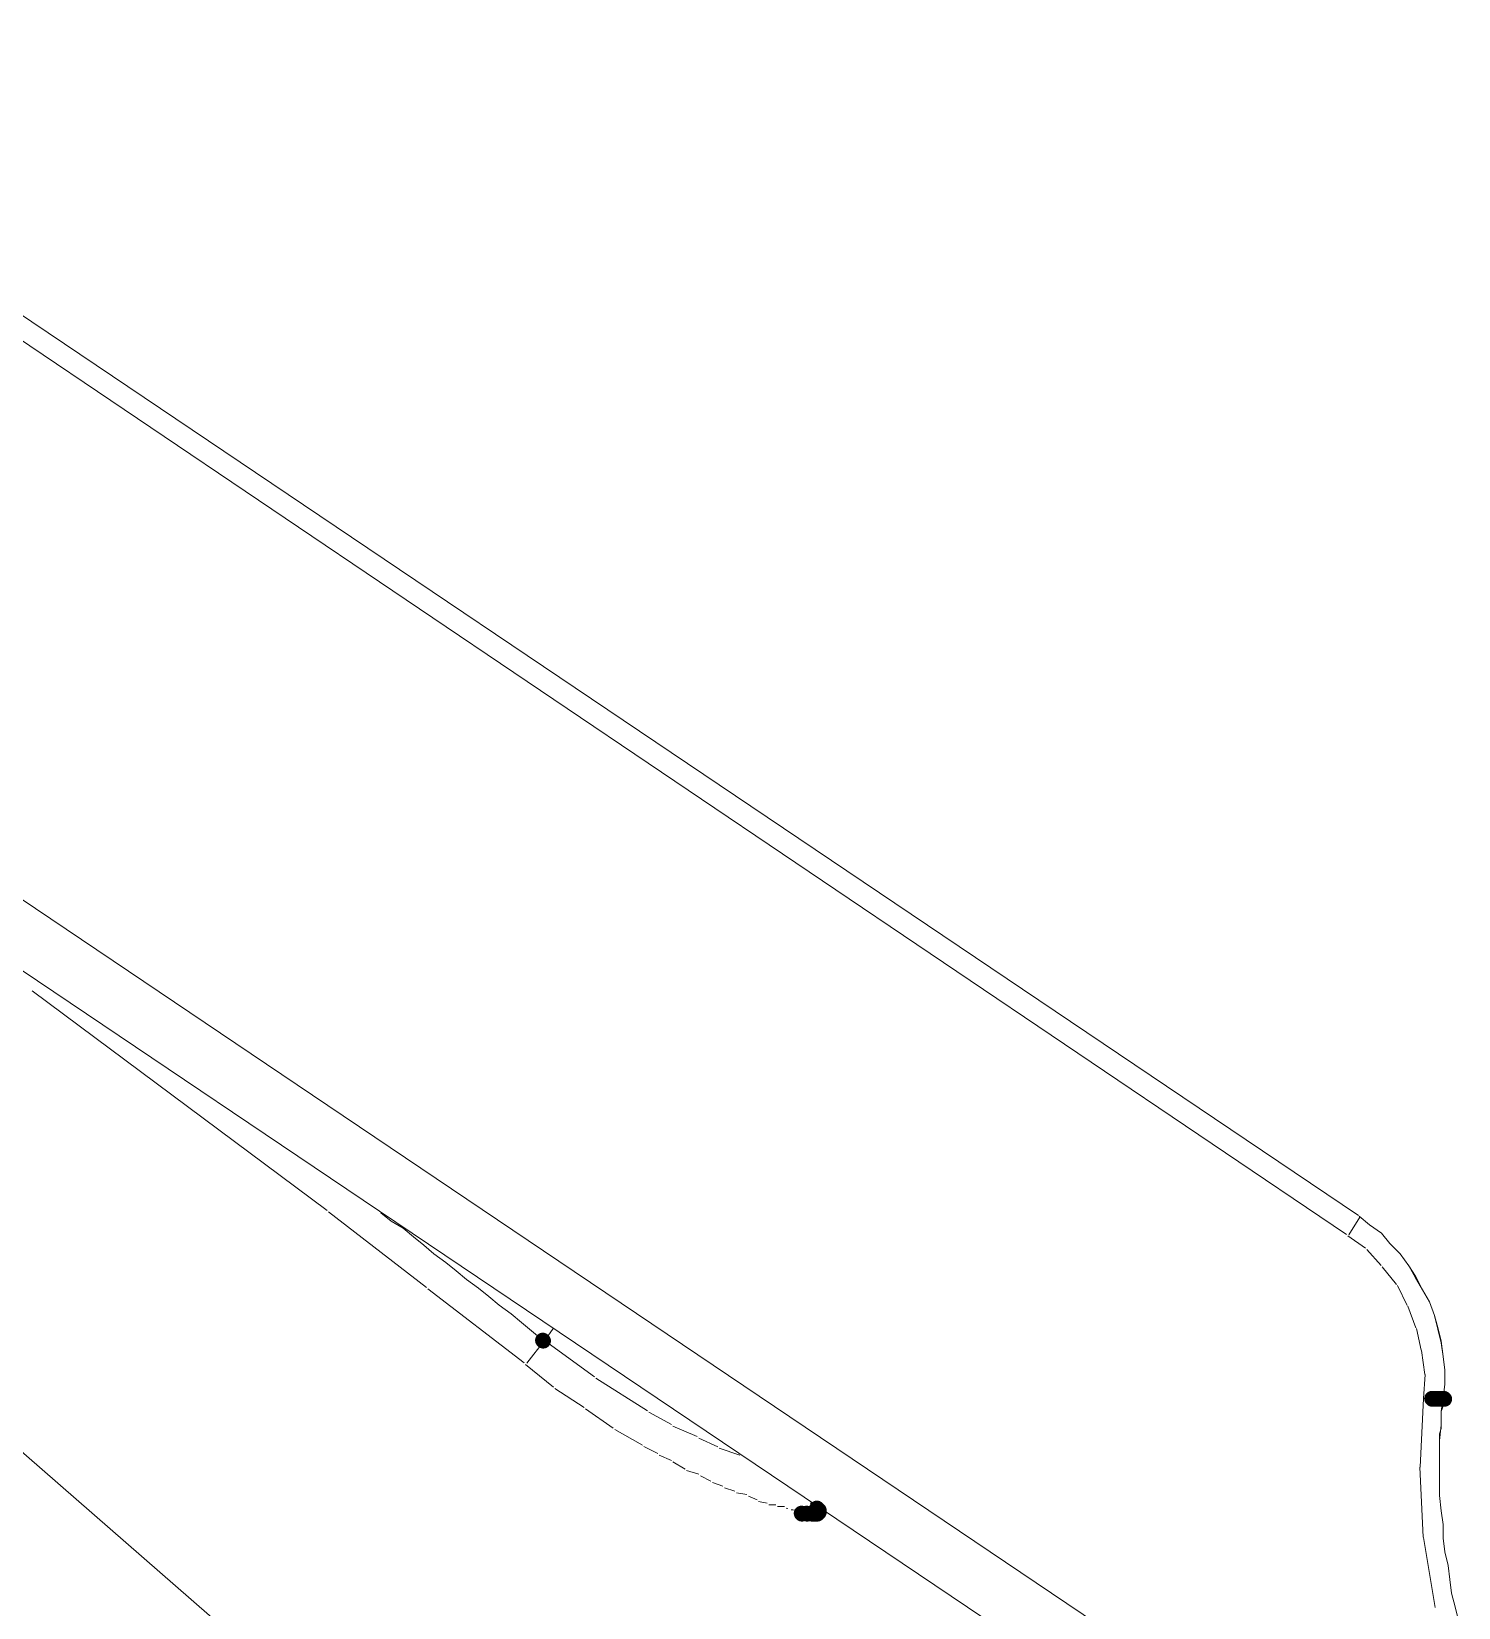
# Model space of a CAD drawing. Header units: millimetres. Extents: x 0 to 297, y 0 to 208.
# Drawn here: x 209.12 to 225.08, y 158.48 to 176.11 of the extents above; entities that cross this region are included whole.
import ezdxf

# ---------------------------------------------------------------- set-up
doc = ezdxf.new("R2010")
doc.units = ezdxf.units.MM

msp = doc.modelspace()

# ---------------------------------------------------------------- hatches: boundary and pattern name
h = msp.add_hatch(color=7)
edge = h.paths.add_edge_path(flags=0)
edge.add_spline(control_points=[(214.895955, 161.530148), (214.86241, 161.563693), (214.807518, 161.563693), (214.773973, 161.530148), (214.740428, 161.496603), (214.740428, 161.441711), (214.773973, 161.408166), (214.773973, 161.408166), (214.779617, 161.402522), (214.779617, 161.402522), (214.813162, 161.368977), (214.868054, 161.368977), (214.901599, 161.402522), (214.935144, 161.436067), (214.935144, 161.490958), (214.901599, 161.524503), (214.901599, 161.524503), (214.895955, 161.530148), (214.895955, 161.530148)], knot_values=[0, 0, 0, 0, 1, 1, 1, 2, 2, 2, 3, 3, 3, 4, 4, 4, 5, 5, 5, 6, 6, 6, 6], degree=3, periodic=1)
h = msp.add_hatch(color=7)
edge = h.paths.add_edge_path(flags=0)
edge.add_spline(control_points=[(214.895955, 161.530148), (214.86241, 161.563693), (214.807518, 161.563693), (214.773973, 161.530148), (214.740428, 161.496603), (214.740428, 161.441711), (214.773973, 161.408166), (214.773973, 161.408166), (214.779617, 161.402522), (214.779617, 161.402522), (214.813162, 161.368977), (214.868054, 161.368977), (214.901599, 161.402522), (214.935144, 161.436067), (214.935144, 161.490958), (214.901599, 161.524503), (214.901599, 161.524503), (214.895955, 161.530148), (214.895955, 161.530148)], knot_values=[0, 0, 0, 0, 1, 1, 1, 2, 2, 2, 3, 3, 3, 4, 4, 4, 5, 5, 5, 6, 6, 6, 6], degree=3, periodic=1)
h = msp.add_hatch(color=7)
edge = h.paths.add_edge_path(flags=0)
edge.add_spline(control_points=[(224.842877, 160.878567), (224.809332, 160.912112), (224.75444, 160.912112), (224.720895, 160.878567), (224.68735, 160.845022), (224.68735, 160.790131), (224.720895, 160.756586), (224.720895, 160.756586), (224.72654, 160.750941), (224.72654, 160.750941), (224.760085, 160.717396), (224.814976, 160.717396), (224.848521, 160.750941), (224.882066, 160.784486), (224.882066, 160.839378), (224.848521, 160.872923), (224.848521, 160.872923), (224.842877, 160.878567), (224.842877, 160.878567)], knot_values=[0, 0, 0, 0, 1, 1, 1, 2, 2, 2, 3, 3, 3, 4, 4, 4, 5, 5, 5, 6, 6, 6, 6], degree=3, periodic=1)
h = msp.add_hatch(color=7)
edge = h.paths.add_edge_path(flags=0)
edge.add_spline(control_points=[(224.861927, 160.878567), (224.828382, 160.912112), (224.77349, 160.912112), (224.739945, 160.878567), (224.7064, 160.845022), (224.7064, 160.790131), (224.739945, 160.756586), (224.739945, 160.756586), (224.74559, 160.750941), (224.74559, 160.750941), (224.779135, 160.717396), (224.834026, 160.717396), (224.867571, 160.750941), (224.901116, 160.784486), (224.901116, 160.839378), (224.867571, 160.872923), (224.867571, 160.872923), (224.861927, 160.878567), (224.861927, 160.878567)], knot_values=[0, 0, 0, 0, 1, 1, 1, 2, 2, 2, 3, 3, 3, 4, 4, 4, 5, 5, 5, 6, 6, 6, 6], degree=3, periodic=1)
h = msp.add_hatch(color=7)
edge = h.paths.add_edge_path(flags=0)
edge.add_spline(control_points=[(224.880977, 160.878567), (224.847432, 160.912112), (224.79254, 160.912112), (224.758995, 160.878567), (224.72545, 160.845022), (224.72545, 160.790131), (224.758995, 160.756586), (224.758995, 160.756586), (224.76464, 160.750941), (224.76464, 160.750941), (224.798185, 160.717396), (224.853076, 160.717396), (224.886621, 160.750941), (224.920166, 160.784486), (224.920166, 160.839378), (224.886621, 160.872923), (224.886621, 160.872923), (224.880977, 160.878567), (224.880977, 160.878567)], knot_values=[0, 0, 0, 0, 1, 1, 1, 2, 2, 2, 3, 3, 3, 4, 4, 4, 5, 5, 5, 6, 6, 6, 6], degree=3, periodic=1)
h = msp.add_hatch(color=7)
edge = h.paths.add_edge_path(flags=0)
edge.add_spline(control_points=[(224.90038, 160.878567), (224.866835, 160.912112), (224.811943, 160.912112), (224.778398, 160.878567), (224.744853, 160.845022), (224.744853, 160.790131), (224.778398, 160.756586), (224.778398, 160.756586), (224.784042, 160.750941), (224.784042, 160.750941), (224.817587, 160.717396), (224.872479, 160.717396), (224.906024, 160.750941), (224.939569, 160.784486), (224.939569, 160.839378), (224.906024, 160.872923), (224.906024, 160.872923), (224.90038, 160.878567), (224.90038, 160.878567)], knot_values=[0, 0, 0, 0, 1, 1, 1, 2, 2, 2, 3, 3, 3, 4, 4, 4, 5, 5, 5, 6, 6, 6, 6], degree=3, periodic=1)
h = msp.add_hatch(color=7)
edge = h.paths.add_edge_path(flags=0)
edge.add_spline(control_points=[(224.91943, 160.878567), (224.885885, 160.912112), (224.830993, 160.912112), (224.797448, 160.878567), (224.763903, 160.845022), (224.763903, 160.790131), (224.797448, 160.756586), (224.797448, 160.756586), (224.803092, 160.750941), (224.803092, 160.750941), (224.836637, 160.717396), (224.891529, 160.717396), (224.925074, 160.750941), (224.958619, 160.784486), (224.958619, 160.839378), (224.925074, 160.872923), (224.925074, 160.872923), (224.91943, 160.878567), (224.91943, 160.878567)], knot_values=[0, 0, 0, 0, 1, 1, 1, 2, 2, 2, 3, 3, 3, 4, 4, 4, 5, 5, 5, 6, 6, 6, 6], degree=3, periodic=1)
h = msp.add_hatch(color=7)
edge = h.paths.add_edge_path(flags=0)
edge.add_spline(control_points=[(224.91943, 160.878567), (224.885885, 160.912112), (224.830993, 160.912112), (224.797448, 160.878567), (224.763903, 160.845022), (224.763903, 160.790131), (224.797448, 160.756586), (224.797448, 160.756586), (224.803092, 160.750941), (224.803092, 160.750941), (224.836637, 160.717396), (224.891529, 160.717396), (224.925074, 160.750941), (224.958619, 160.784486), (224.958619, 160.839378), (224.925074, 160.872923), (224.925074, 160.872923), (224.91943, 160.878567), (224.91943, 160.878567)], knot_values=[0, 0, 0, 0, 1, 1, 1, 2, 2, 2, 3, 3, 3, 4, 4, 4, 5, 5, 5, 6, 6, 6, 6], degree=3, periodic=1)
h = msp.add_hatch(color=7)
edge = h.paths.add_edge_path(flags=0)
edge.add_spline(control_points=[(224.93848, 160.878567), (224.904935, 160.912112), (224.850043, 160.912112), (224.816498, 160.878567), (224.782953, 160.845022), (224.782953, 160.790131), (224.816498, 160.756586), (224.816498, 160.756586), (224.822142, 160.750941), (224.822142, 160.750941), (224.855687, 160.717396), (224.910579, 160.717396), (224.944124, 160.750941), (224.977669, 160.784486), (224.977669, 160.839378), (224.944124, 160.872923), (224.944124, 160.872923), (224.93848, 160.878567), (224.93848, 160.878567)], knot_values=[0, 0, 0, 0, 1, 1, 1, 2, 2, 2, 3, 3, 3, 4, 4, 4, 5, 5, 5, 6, 6, 6, 6], degree=3, periodic=1)
h = msp.add_hatch(color=7)
edge = h.paths.add_edge_path(flags=0)
edge.add_spline(control_points=[(224.957883, 160.878567), (224.924338, 160.912112), (224.869446, 160.912112), (224.835901, 160.878567), (224.802356, 160.845022), (224.802356, 160.790131), (224.835901, 160.756586), (224.835901, 160.756586), (224.841545, 160.750941), (224.841545, 160.750941), (224.87509, 160.717396), (224.929982, 160.717396), (224.963527, 160.750941), (224.997072, 160.784486), (224.997072, 160.839378), (224.963527, 160.872923), (224.963527, 160.872923), (224.957883, 160.878567), (224.957883, 160.878567)], knot_values=[0, 0, 0, 0, 1, 1, 1, 2, 2, 2, 3, 3, 3, 4, 4, 4, 5, 5, 5, 6, 6, 6, 6], degree=3, periodic=1)
h = msp.add_hatch(color=7)
edge = h.paths.add_edge_path(flags=0)
edge.add_spline(control_points=[(224.957883, 160.878567), (224.924338, 160.912112), (224.869446, 160.912112), (224.835901, 160.878567), (224.802356, 160.845022), (224.802356, 160.790131), (224.835901, 160.756586), (224.835901, 160.756586), (224.841545, 160.750941), (224.841545, 160.750941), (224.87509, 160.717396), (224.929982, 160.717396), (224.963527, 160.750941), (224.997072, 160.784486), (224.997072, 160.839378), (224.963527, 160.872923), (224.963527, 160.872923), (224.957883, 160.878567), (224.957883, 160.878567)], knot_values=[0, 0, 0, 0, 1, 1, 1, 2, 2, 2, 3, 3, 3, 4, 4, 4, 5, 5, 5, 6, 6, 6, 6], degree=3, periodic=1)
h = msp.add_hatch(color=7)
edge = h.paths.add_edge_path(flags=0)
edge.add_spline(control_points=[(224.976933, 160.878567), (224.943388, 160.912112), (224.888496, 160.912112), (224.854951, 160.878567), (224.821406, 160.845022), (224.821406, 160.790131), (224.854951, 160.756586), (224.854951, 160.756586), (224.860595, 160.750941), (224.860595, 160.750941), (224.89414, 160.717396), (224.949032, 160.717396), (224.982577, 160.750941), (225.016122, 160.784486), (225.016122, 160.839378), (224.982577, 160.872923), (224.982577, 160.872923), (224.976933, 160.878567), (224.976933, 160.878567)], knot_values=[0, 0, 0, 0, 1, 1, 1, 2, 2, 2, 3, 3, 3, 4, 4, 4, 5, 5, 5, 6, 6, 6, 6], degree=3, periodic=1)
h = msp.add_hatch(color=7)
edge = h.paths.add_edge_path(flags=0)
edge.add_spline(control_points=[(224.976933, 160.878567), (224.943388, 160.912112), (224.888496, 160.912112), (224.854951, 160.878567), (224.821406, 160.845022), (224.821406, 160.790131), (224.854951, 160.756586), (224.854951, 160.756586), (224.860595, 160.750941), (224.860595, 160.750941), (224.89414, 160.717396), (224.949032, 160.717396), (224.982577, 160.750941), (225.016122, 160.784486), (225.016122, 160.839378), (224.982577, 160.872923), (224.982577, 160.872923), (224.976933, 160.878567), (224.976933, 160.878567)], knot_values=[0, 0, 0, 0, 1, 1, 1, 2, 2, 2, 3, 3, 3, 4, 4, 4, 5, 5, 5, 6, 6, 6, 6], degree=3, periodic=1)
h = msp.add_hatch(color=7)
edge = h.paths.add_edge_path(flags=0)
edge.add_spline(control_points=[(224.976933, 160.878567), (224.943388, 160.912112), (224.888496, 160.912112), (224.854951, 160.878567), (224.821406, 160.845022), (224.821406, 160.790131), (224.854951, 160.756586), (224.854951, 160.756586), (224.860595, 160.750941), (224.860595, 160.750941), (224.89414, 160.717396), (224.949032, 160.717396), (224.982577, 160.750941), (225.016122, 160.784486), (225.016122, 160.839378), (224.982577, 160.872923), (224.982577, 160.872923), (224.976933, 160.878567), (224.976933, 160.878567)], knot_values=[0, 0, 0, 0, 1, 1, 1, 2, 2, 2, 3, 3, 3, 4, 4, 4, 5, 5, 5, 6, 6, 6, 6], degree=3, periodic=1)
h = msp.add_hatch(color=7)
edge = h.paths.add_edge_path(flags=0)
edge.add_spline(control_points=[(217.789791, 159.594456), (217.756246, 159.628001), (217.701354, 159.628001), (217.667809, 159.594456), (217.634264, 159.560911), (217.634264, 159.506019), (217.667809, 159.472474), (217.667809, 159.472474), (217.673454, 159.46683), (217.673454, 159.46683), (217.706999, 159.433285), (217.76189, 159.433285), (217.795435, 159.46683), (217.82898, 159.500375), (217.82898, 159.555267), (217.795435, 159.588812), (217.795435, 159.588812), (217.789791, 159.594456), (217.789791, 159.594456)], knot_values=[0, 0, 0, 0, 1, 1, 1, 2, 2, 2, 3, 3, 3, 4, 4, 4, 5, 5, 5, 6, 6, 6, 6], degree=3, periodic=1)
h = msp.add_hatch(color=7)
edge = h.paths.add_edge_path(flags=0)
edge.add_spline(control_points=[(217.847294, 159.594456), (217.813749, 159.628001), (217.758857, 159.628001), (217.725312, 159.594456), (217.691767, 159.560911), (217.691767, 159.506019), (217.725312, 159.472474), (217.725312, 159.472474), (217.730956, 159.46683), (217.730956, 159.46683), (217.764501, 159.433285), (217.819393, 159.433285), (217.852938, 159.46683), (217.886483, 159.500375), (217.886483, 159.555267), (217.852938, 159.588812), (217.852938, 159.588812), (217.847294, 159.594456), (217.847294, 159.594456)], knot_values=[0, 0, 0, 0, 1, 1, 1, 2, 2, 2, 3, 3, 3, 4, 4, 4, 5, 5, 5, 6, 6, 6, 6], degree=3, periodic=1)
h = msp.add_hatch(color=7)
edge = h.paths.add_edge_path(flags=0)
edge.add_spline(control_points=[(217.904796, 159.594456), (217.871251, 159.628001), (217.81636, 159.628001), (217.782815, 159.594456), (217.74927, 159.560911), (217.74927, 159.506019), (217.782815, 159.472474), (217.782815, 159.472474), (217.788459, 159.46683), (217.788459, 159.46683), (217.822004, 159.433285), (217.876896, 159.433285), (217.910441, 159.46683), (217.943986, 159.500375), (217.943986, 159.555267), (217.910441, 159.588812), (217.910441, 159.588812), (217.904796, 159.594456), (217.904796, 159.594456)], knot_values=[0, 0, 0, 0, 1, 1, 1, 2, 2, 2, 3, 3, 3, 4, 4, 4, 5, 5, 5, 6, 6, 6, 6], degree=3, periodic=1)
h = msp.add_hatch(color=7)
edge = h.paths.add_edge_path(flags=0)
edge.add_spline(control_points=[(217.926134, 159.592458), (217.893688, 159.627067), (217.838825, 159.628837), (217.804216, 159.596391), (217.769606, 159.563945), (217.767837, 159.509082), (217.800283, 159.474473), (217.800283, 159.474473), (217.805574, 159.468828), (217.805574, 159.468828), (217.83802, 159.434219), (217.892884, 159.432449), (217.927493, 159.464895), (217.962102, 159.497341), (217.963872, 159.552205), (217.931426, 159.586814), (217.931426, 159.586814), (217.926134, 159.592458), (217.926134, 159.592458)], knot_values=[0, 0, 0, 0, 1, 1, 1, 2, 2, 2, 3, 3, 3, 4, 4, 4, 5, 5, 5, 6, 6, 6, 6], degree=3, periodic=1)
h = msp.add_hatch(color=7)
edge = h.paths.add_edge_path(flags=0)
edge.add_spline(control_points=[(217.943249, 159.594456), (217.909704, 159.628001), (217.854812, 159.628001), (217.821267, 159.594456), (217.787722, 159.560911), (217.787722, 159.506019), (217.821267, 159.472474), (217.821267, 159.472474), (217.826912, 159.46683), (217.826912, 159.46683), (217.860457, 159.433285), (217.915349, 159.433285), (217.948894, 159.46683), (217.982439, 159.500375), (217.982439, 159.555267), (217.948894, 159.588812), (217.948894, 159.588812), (217.943249, 159.594456), (217.943249, 159.594456)], knot_values=[0, 0, 0, 0, 1, 1, 1, 2, 2, 2, 3, 3, 3, 4, 4, 4, 5, 5, 5, 6, 6, 6, 6], degree=3, periodic=1)
h = msp.add_hatch(color=7)
edge = h.paths.add_edge_path(flags=0)
edge.add_spline(control_points=[(217.962299, 159.651959), (217.928754, 159.685504), (217.873862, 159.685504), (217.840317, 159.651959), (217.806772, 159.618414), (217.806772, 159.563522), (217.840317, 159.529977), (217.840317, 159.529977), (217.845962, 159.524333), (217.845962, 159.524333), (217.879507, 159.490788), (217.934399, 159.490788), (217.967944, 159.524333), (218.001489, 159.557878), (218.001489, 159.61277), (217.967944, 159.646315), (217.967944, 159.646315), (217.962299, 159.651959), (217.962299, 159.651959)], knot_values=[0, 0, 0, 0, 1, 1, 1, 2, 2, 2, 3, 3, 3, 4, 4, 4, 5, 5, 5, 6, 6, 6, 6], degree=3, periodic=1)
h = msp.add_hatch(color=7)
edge = h.paths.add_edge_path(flags=0)
edge.add_spline(control_points=[(217.962299, 159.651959), (217.928754, 159.685504), (217.873862, 159.685504), (217.840317, 159.651959), (217.806772, 159.618414), (217.806772, 159.563522), (217.840317, 159.529977), (217.840317, 159.529977), (217.845962, 159.524333), (217.845962, 159.524333), (217.879507, 159.490788), (217.934399, 159.490788), (217.967944, 159.524333), (218.001489, 159.557878), (218.001489, 159.61277), (217.967944, 159.646315), (217.967944, 159.646315), (217.962299, 159.651959), (217.962299, 159.651959)], knot_values=[0, 0, 0, 0, 1, 1, 1, 2, 2, 2, 3, 3, 3, 4, 4, 4, 5, 5, 5, 6, 6, 6, 6], degree=3, periodic=1)
h = msp.add_hatch(color=7)
edge = h.paths.add_edge_path(flags=0)
edge.add_spline(control_points=[(217.962299, 159.594456), (217.928754, 159.628001), (217.873862, 159.628001), (217.840317, 159.594456), (217.806772, 159.560911), (217.806772, 159.506019), (217.840317, 159.472474), (217.840317, 159.472474), (217.845962, 159.46683), (217.845962, 159.46683), (217.879507, 159.433285), (217.934399, 159.433285), (217.967944, 159.46683), (218.001489, 159.500375), (218.001489, 159.555267), (217.967944, 159.588812), (217.967944, 159.588812), (217.962299, 159.594456), (217.962299, 159.594456)], knot_values=[0, 0, 0, 0, 1, 1, 1, 2, 2, 2, 3, 3, 3, 4, 4, 4, 5, 5, 5, 6, 6, 6, 6], degree=3, periodic=1)
h = msp.add_hatch(color=7)
edge = h.paths.add_edge_path(flags=0)
edge.add_spline(control_points=[(217.962299, 159.594456), (217.928754, 159.628001), (217.873862, 159.628001), (217.840317, 159.594456), (217.806772, 159.560911), (217.806772, 159.506019), (217.840317, 159.472474), (217.840317, 159.472474), (217.845962, 159.46683), (217.845962, 159.46683), (217.879507, 159.433285), (217.934399, 159.433285), (217.967944, 159.46683), (218.001489, 159.500375), (218.001489, 159.555267), (217.967944, 159.588812), (217.967944, 159.588812), (217.962299, 159.594456), (217.962299, 159.594456)], knot_values=[0, 0, 0, 0, 1, 1, 1, 2, 2, 2, 3, 3, 3, 4, 4, 4, 5, 5, 5, 6, 6, 6, 6], degree=3, periodic=1)
h = msp.add_hatch(color=7)
edge = h.paths.add_edge_path(flags=0)
edge.add_spline(control_points=[(217.983637, 159.630911), (217.951191, 159.66552), (217.896327, 159.66729), (217.861718, 159.634844), (217.827109, 159.602398), (217.825339, 159.547534), (217.857785, 159.512925), (217.857785, 159.512925), (217.863077, 159.507281), (217.863077, 159.507281), (217.895523, 159.472672), (217.950386, 159.470902), (217.984996, 159.503348), (218.019605, 159.535794), (218.021374, 159.590657), (217.988928, 159.625266), (217.988928, 159.625266), (217.983637, 159.630911), (217.983637, 159.630911)], knot_values=[0, 0, 0, 0, 1, 1, 1, 2, 2, 2, 3, 3, 3, 4, 4, 4, 5, 5, 5, 6, 6, 6, 6], degree=3, periodic=1)
h = msp.add_hatch(color=7)
edge = h.paths.add_edge_path(flags=0)
edge.add_spline(control_points=[(217.983637, 159.630911), (217.951191, 159.66552), (217.896327, 159.66729), (217.861718, 159.634844), (217.827109, 159.602398), (217.825339, 159.547534), (217.857785, 159.512925), (217.857785, 159.512925), (217.863077, 159.507281), (217.863077, 159.507281), (217.895523, 159.472672), (217.950386, 159.470902), (217.984996, 159.503348), (218.019605, 159.535794), (218.021374, 159.590657), (217.988928, 159.625266), (217.988928, 159.625266), (217.983637, 159.630911), (217.983637, 159.630911)], knot_values=[0, 0, 0, 0, 1, 1, 1, 2, 2, 2, 3, 3, 3, 4, 4, 4, 5, 5, 5, 6, 6, 6, 6], degree=3, periodic=1)
h = msp.add_hatch(color=7)
edge = h.paths.add_edge_path(flags=0)
edge.add_spline(control_points=[(217.983637, 159.611861), (217.951191, 159.64647), (217.896327, 159.64824), (217.861718, 159.615794), (217.827109, 159.583348), (217.825339, 159.528484), (217.857785, 159.493875), (217.857785, 159.493875), (217.863077, 159.488231), (217.863077, 159.488231), (217.895523, 159.453622), (217.950386, 159.451852), (217.984996, 159.484298), (218.019605, 159.516744), (218.021374, 159.571607), (217.988928, 159.606216), (217.988928, 159.606216), (217.983637, 159.611861), (217.983637, 159.611861)], knot_values=[0, 0, 0, 0, 1, 1, 1, 2, 2, 2, 3, 3, 3, 4, 4, 4, 5, 5, 5, 6, 6, 6, 6], degree=3, periodic=1)
h = msp.add_hatch(color=7)
edge = h.paths.add_edge_path(flags=0)
edge.add_spline(control_points=[(217.983637, 159.611861), (217.951191, 159.64647), (217.896327, 159.64824), (217.861718, 159.615794), (217.827109, 159.583348), (217.825339, 159.528484), (217.857785, 159.493875), (217.857785, 159.493875), (217.863077, 159.488231), (217.863077, 159.488231), (217.895523, 159.453622), (217.950386, 159.451852), (217.984996, 159.484298), (218.019605, 159.516744), (218.021374, 159.571607), (217.988928, 159.606216), (217.988928, 159.606216), (217.983637, 159.611861), (217.983637, 159.611861)], knot_values=[0, 0, 0, 0, 1, 1, 1, 2, 2, 2, 3, 3, 3, 4, 4, 4, 5, 5, 5, 6, 6, 6, 6], degree=3, periodic=1)
h = msp.add_hatch(color=7)
edge = h.paths.add_edge_path(flags=0)
edge.add_spline(control_points=[(217.983637, 159.611861), (217.951191, 159.64647), (217.896327, 159.64824), (217.861718, 159.615794), (217.827109, 159.583348), (217.825339, 159.528484), (217.857785, 159.493875), (217.857785, 159.493875), (217.863077, 159.488231), (217.863077, 159.488231), (217.895523, 159.453622), (217.950386, 159.451852), (217.984996, 159.484298), (218.019605, 159.516744), (218.021374, 159.571607), (217.988928, 159.606216), (217.988928, 159.606216), (217.983637, 159.611861), (217.983637, 159.611861)], knot_values=[0, 0, 0, 0, 1, 1, 1, 2, 2, 2, 3, 3, 3, 4, 4, 4, 5, 5, 5, 6, 6, 6, 6], degree=3, periodic=1)

# ---------------------------------------------------------------- linework, layer by layer
at = {"color": 7, "lineweight": 15}
for points in [[(204.293964, 176.111551), (223.960972, 162.865099)], [(208.797878, 172.796146), (223.826917, 162.654138)], [(201.323222, 170.783549), (221.047733, 157.498643)], [(199.579089, 168.445338), (215.932103, 154.181826)], [(205.884639, 168.50284), (222.082783, 157.594599)], [(209.123492, 165.378993), (212.423728, 162.921896)], [(212.43925, 162.906726), (213.535683, 162.059354)], [(214.825439, 161.478682), (214.710433, 161.574638), (214.595428, 161.670593), (214.480422, 161.766196), (214.346367, 161.862151), (214.231361, 161.958107), (214.116356, 162.05371), (213.981947, 162.149665), (213.866942, 162.245621), (213.751936, 162.341224), (213.617881, 162.437179), (213.502875, 162.532782), (213.387869, 162.628738), (213.272864, 162.724693), (213.138808, 162.801246), (213.023803, 162.897201)], [(223.976847, 162.849224), (223.853022, 162.648493)], [(224.906417, 160.827101), (224.925467, 160.98056), (224.925467, 161.134018), (224.906417, 161.287124), (224.887014, 161.459632), (224.848914, 161.61309), (224.810461, 161.747146), (224.752958, 161.900604), (224.676406, 162.03466), (224.599853, 162.188118), (224.522947, 162.303124), (224.427344, 162.437179), (224.312339, 162.552185), (224.216383, 162.66719), (224.082328, 162.762793), (223.967322, 162.858749)], [(224.906417, 160.827101), (224.925467, 160.98056), (224.925467, 161.134018), (224.906417, 161.287124), (224.887014, 161.440582), (224.848914, 161.593688), (224.810461, 161.747146), (224.752958, 161.900604), (224.676406, 162.03466), (224.599853, 162.168715), (224.522947, 162.303124), (224.427344, 162.437179), (224.312339, 162.552185), (224.216383, 162.66719), (224.082328, 162.762793), (223.967322, 162.858749)], [(223.842792, 162.638263), (224.037878, 162.500679)], [(224.0534, 162.485157), (224.213208, 162.306299)], [(224.225908, 162.293246), (224.386422, 162.094632)], [(213.550853, 162.044185), (214.628236, 161.216215)], [(224.398417, 162.082638), (224.504956, 161.861093)], [(224.513422, 161.852626), (224.602322, 161.610268)], [(214.949969, 161.603565), (214.865303, 161.480446)], [(224.609378, 161.603565), (224.662647, 161.358738)], [(214.854014, 161.469157), (214.655047, 161.212688)], [(214.854014, 161.469157), (215.413519, 161.06311)], [(224.666881, 161.354151), (224.702511, 161.08851)], [(214.643406, 161.201046), (214.954203, 160.947399)], [(215.429042, 161.047588), (216.007244, 160.680346)], [(224.704981, 161.08604), (224.687342, 160.818988)], [(214.969019, 160.932582), (215.298161, 160.718446)], [(224.685931, 160.817576), (224.648536, 160.052049)], [(224.685931, 160.817576), (224.704981, 160.817576)], [(224.724383, 160.817576), (224.762483, 160.817576)], [(224.906417, 160.827101), (224.906417, 160.769599), (224.906417, 160.731499), (224.887014, 160.673996), (224.887014, 160.635543), (224.887014, 160.57804), (224.887014, 160.539588), (224.887014, 160.482085), (224.867964, 160.424582), (224.867964, 160.386482), (224.867964, 160.328979), (224.867964, 160.290526), (224.867964, 160.233024)], [(224.906417, 160.827101), (224.887014, 160.673996), (224.887014, 160.520538), (224.867964, 160.348029), (224.867964, 160.194924), (224.867964, 160.041465), (224.867964, 159.888007), (224.867964, 159.734901), (224.887014, 159.562393), (224.906417, 159.408935), (224.906417, 159.255476), (224.925467, 159.102371), (224.963919, 158.948913), (224.982969, 158.795807), (225.002019, 158.642349), (225.040472, 158.48889), (225.078925, 158.335785)], [(215.314036, 160.702571), (215.624128, 160.488435)], [(216.023119, 160.664471), (216.275003, 160.527593)], [(215.640003, 160.47256), (215.949036, 160.297582)], [(216.291583, 160.511013), (216.561458, 160.394243)], [(215.965617, 160.281001), (216.121544, 160.201979)], [(216.579097, 160.376957), (216.791822, 160.278885)], [(216.138125, 160.185046), (216.274297, 160.125779)], [(216.291583, 160.108493), (216.428461, 160.028765)], [(216.809108, 160.261951), (217.040178, 160.183988)], [(216.444689, 160.012538), (216.580156, 159.973026)], [(216.598147, 159.955035), (216.715622, 159.895063)], [(224.647478, 160.05099), (224.684872, 159.26606)], [(216.732203, 159.878482), (216.848972, 159.838618)], [(216.866611, 159.820979), (216.983028, 159.781115)], [(217.000667, 159.763476), (217.116378, 159.743721)], [(217.134722, 159.725376), (217.232442, 159.684807)], [(217.249728, 159.667874), (217.346742, 159.647413)], [(217.364733, 159.629421), (217.441639, 159.629068)], [(217.460689, 159.610371), (217.537594, 159.609665)], [(217.556292, 159.590968), (217.577458, 159.588851)], [(217.633197, 159.571918), (217.613794, 159.571918)], [(217.633197, 159.571918), (217.654364, 159.569801)], [(217.824756, 159.648471), (217.845922, 159.646354)], [(217.863208, 159.629421), (217.887903, 159.604726)], [(217.70975, 159.552868), (217.6907, 159.552868)], [(217.767253, 159.533465), (217.748203, 159.533465)], [(217.824756, 159.533465), (217.805706, 159.533465)], [(224.685931, 159.265354), (224.816811, 158.48254)]]:
    msp.add_lwpolyline(points, dxfattribs=at)

doc.saveas('drawing.dxf')
